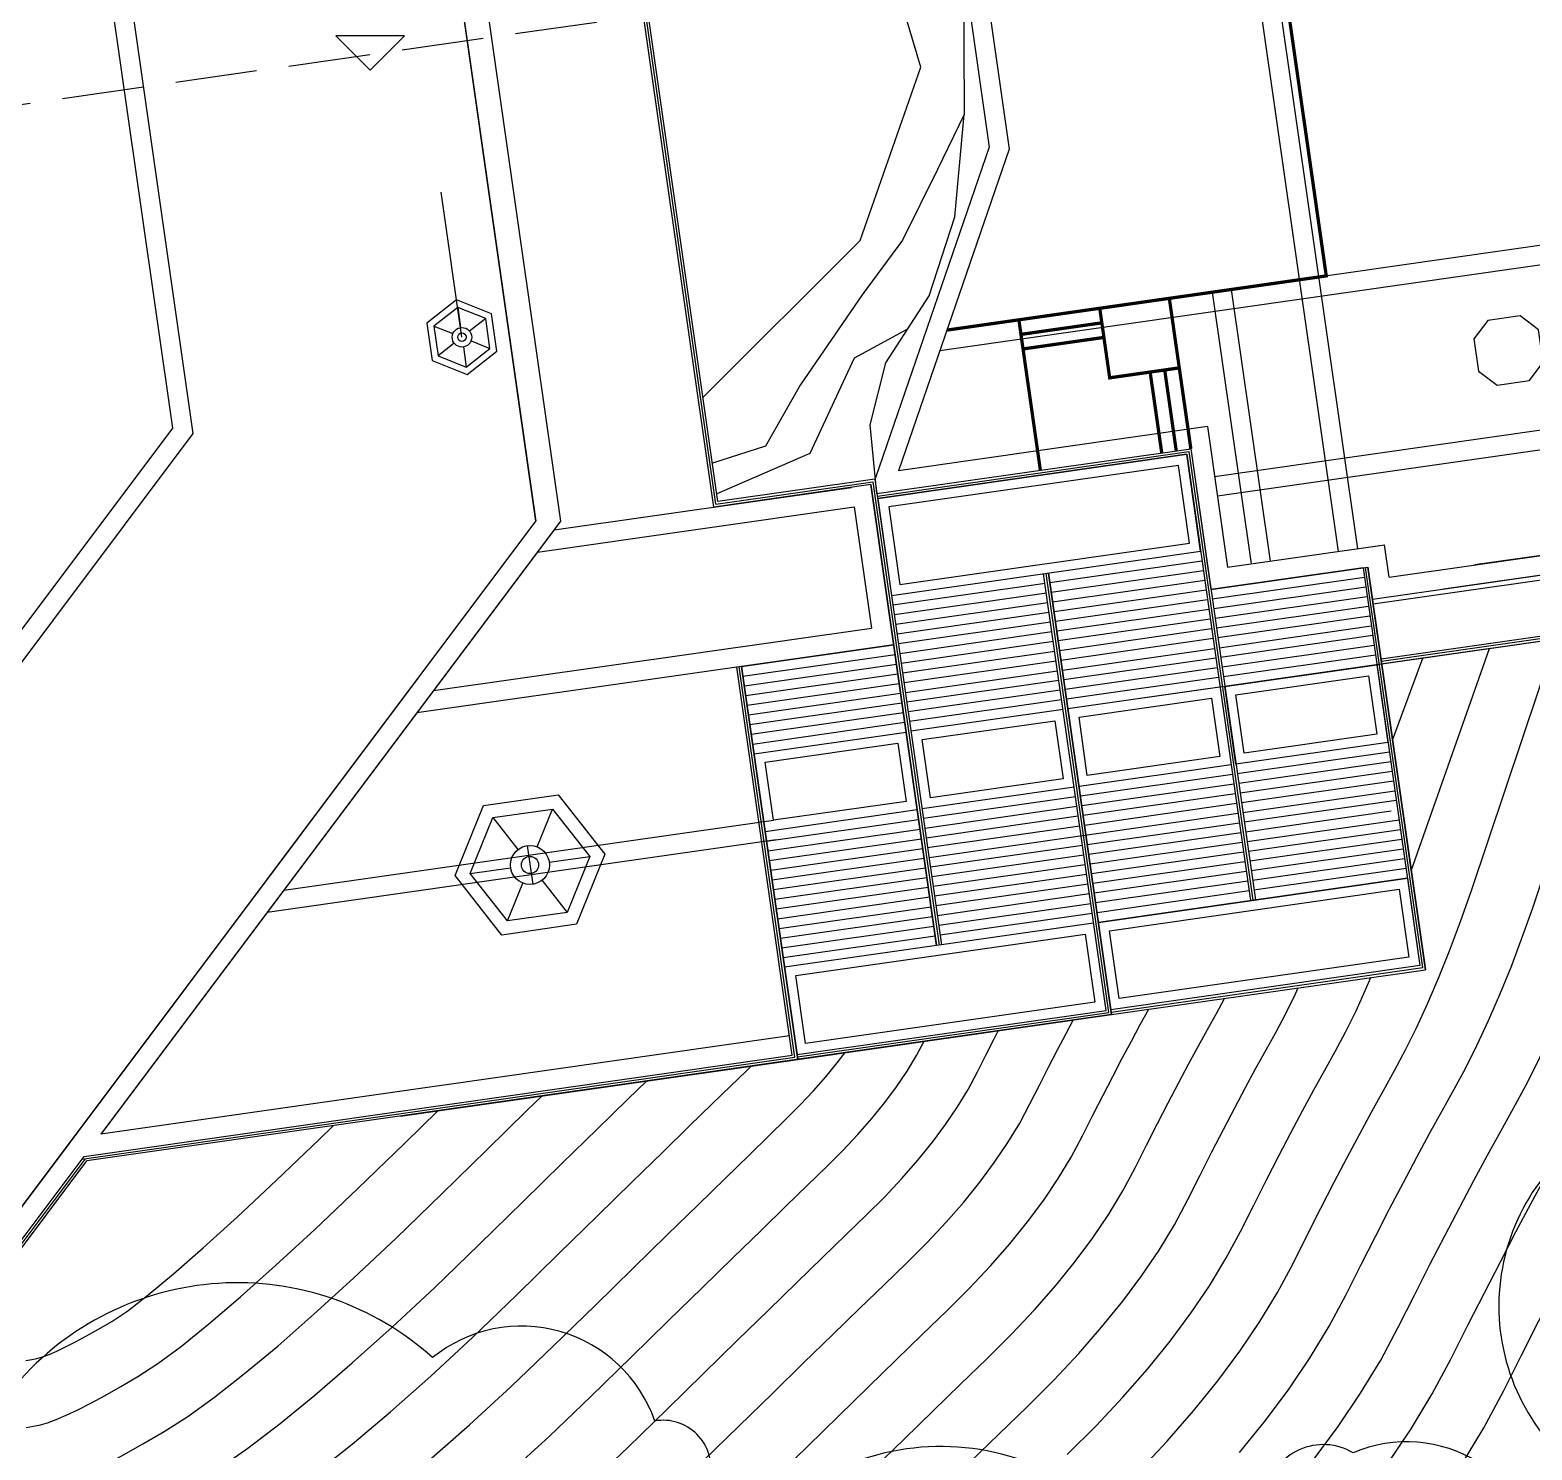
# Model space of a CAD drawing. Extents: x 351134 to 737836, y 2693212 to 3319468.
# Drawn here: x 497146 to 543100, y 2748950 to 2792409 of the extents above; entities that cross this region are included whole.
import ezdxf

# ---------------------------------------------------------------- set-up
doc = ezdxf.new("R2010")
doc.units = 0
doc.linetypes.add('DASH', pattern=[0.35, 0.25, -0.1])
for name, color, linetype in [('00000实测标高', 6, 'CONTINUOUS'), ('00景观层', 10, 'CONTINUOUS'), ('01佛教小品', 2, 'CONTINUOUS'), ('DGX', 8, 'CONTINUOUS'), ('绿化', 3, 'CONTINUOUS')]:
    doc.layers.add(name, color=color, linetype=linetype)
doc.linetypes.add('FENCELINE2', pattern='A,6.35,-2.54,[132,ltypeshp.shx,S=2.54,R=0,X=-2.54,Y=0],-2.54,25.4', length=36.83)

msp = doc.modelspace()

# ---------------------------------------------------------------- linework, layer by layer
at = {"layer": '00000实测标高', "color": 6}
for p, q in [((507553, 2791184), (506503, 2792234)), ((508603, 2792234), (506503, 2792234)), ((507553, 2791184), (508603, 2792234))]:
    msp.add_line(p, q, dxfattribs=at)
at = {"layer": '00000实测标高', "color": 7, "linetype": 'DASH', "ltscale": 10000, "flags": 128}
msp.add_lwpolyline([(414984, 2778433), (737519, 2824527)], dxfattribs=at)
at = {"layer": '00景观层', "color": 250, "linetype": 'Continuous'}
for p, q in [((537177, 2776450), (531731, 2814563)), ((537771, 2776535), (532325, 2814648)), ((525707, 2794333), (526495, 2788820)), ((526301, 2794418), (527109, 2788761)), ((533316, 2784384), (534504, 2776068)), ((535098, 2776153), (533910, 2784469)), ((538730, 2775662), (569269, 2780026)), ((538730, 2775662), (547589, 2776928)), ((547589, 2776928), (541353, 2776037)), ((533533, 2773505), (538185, 2774170)), ((528731, 2772819), (533384, 2773484)), ((523930, 2772133), (528583, 2772798)), ((519129, 2771447), (523782, 2772111))]:
    msp.add_line(p, q, dxfattribs=at)
at = {"layer": '00景观层', "color": 8}
for p, q in [((512625, 2777373), (508420, 2806800)), ((512625, 2777373), (508420, 2806800)), ((513179, 2777112), (522275, 2778412)), ((512670, 2776433), (522360, 2777818)), ((522360, 2777818), (522891, 2774105)), ((494790, 2753591), (512625, 2777373)), ((513381, 2777382), (499307, 2758614)), ((513179, 2777112), (499307, 2758614)), ((509488, 2772190), (522891, 2774105)), ((523569, 2773596), (508979, 2771511)), ((504907, 2766081), (519893, 2768222)), ((504907, 2766081), (519893, 2768222)), ((519978, 2767628), (504398, 2765402)), ((519978, 2767628), (504398, 2765402)), ((520381, 2761625), (499307, 2758614)), ((520381, 2761625), (499307, 2758614))]:
    msp.add_line(p, q, dxfattribs=at)
at = {"layer": '00景观层', "color": 7}
for p, q in [((537931, 2775952), (538079, 2775973)), ((518917, 2772931), (518768, 2772910)), ((518917, 2772931), (518768, 2772910))]:
    msp.add_line(p, q, dxfattribs=at)
at = {"layer": '00景观层', "linetype": 'Continuous'}
for p, q in [((537931, 2775952), (539671, 2763776)), ((538079, 2775973), (539840, 2763649)), ((518917, 2772931), (520636, 2760904)), ((518917, 2772931), (520636, 2760904)), ((530238, 2762276), (498880, 2757795))]:
    msp.add_line(p, q, dxfattribs=at)
at = {"layer": '00景观层', "color": 31, "linetype": 'FENCELINE2', "ltscale": 150}
for p, q in [((520551, 2760968), (518842, 2772921)), ((498734, 2757850), (520551, 2760968)), ((495163, 2752963), (498839, 2757865))]:
    msp.add_line(p, q, dxfattribs=at)
at = {"layer": '00景观层', "color": 31, "linetype": 'FENCELINE2'}
for p, q in [((520551, 2760968), (518842, 2772921)), ((498734, 2757850), (520551, 2760968)), ((495163, 2752963), (498839, 2757865))]:
    msp.add_line(p, q, dxfattribs=at)
at = {"layer": '00景观层', "color": 8, "flags": 128}
for points in [[(450050, 2778646), (450895, 2772735), (468049, 2759871), (489275, 2762905), (502140, 2780059), (499106, 2801285), (481952, 2814150), (460726, 2811116), (447861, 2793962), (450050, 2778646)], [(450644, 2778731), (451453, 2773066), (468210, 2760500), (488944, 2763463), (501510, 2780220), (498547, 2800954), (481791, 2813520), (461056, 2810557), (448490, 2793801), (450644, 2778731)], [(509148, 2807004), (513381, 2777382)], [(508420, 2806800), (512625, 2777373)], [(434406, 2796223), (438611, 2766796), (462393, 2748961), (494790, 2753591), (512625, 2777373)]]:
    msp.add_lwpolyline(points, dxfattribs=at)
at = {"layer": '00景观层', "color": 8}
for points in [[(450050, 2778646), (450895, 2772735), (468049, 2759871), (489275, 2762905), (502140, 2780059), (499106, 2801285), (481952, 2814150), (460726, 2811116), (447861, 2793962), (450050, 2778646)], [(450644, 2778731), (451453, 2773066), (468210, 2760500), (488944, 2763463), (501510, 2780220), (498547, 2800954), (481791, 2813520), (461056, 2810557), (448490, 2793801), (450644, 2778731)], [(508420, 2806800), (512625, 2777373)]]:
    msp.add_lwpolyline(points, dxfattribs=at)
at = {"layer": '00景观层', "color": 11, "linetype": 'Continuous', "flags": 128}
for points in [[(524885, 2764390), (522869, 2778497), (518068, 2777810), (513767, 2807905), (518568, 2808591)], [(437270, 2792086), (440883, 2766807), (465162, 2748599), (495204, 2752893), (498880, 2757795)], [(522869, 2778497), (524885, 2764390)], [(522996, 2778666), (525034, 2764411)]]:
    msp.add_lwpolyline(points, dxfattribs=at)
at = {"layer": '00景观层', "color": 11, "linetype": 'Continuous'}
for points in [[(522996, 2778666), (518195, 2777980), (513937, 2807778), (518738, 2808464)], [(465202, 2748757), (495121, 2753032), (498798, 2757935)]]:
    msp.add_lwpolyline(points, dxfattribs=at)
at = {"layer": '00景观层', "color": 31, "linetype": 'FENCELINE2', "ltscale": 150, "flags": 128}
for points in [[(518132, 2777895), (513852, 2807842)], [(571139, 2784789), (572126, 2777884), (538493, 2773077)], [(523071, 2778147), (532599, 2779508), (534562, 2765773)], [(518132, 2777895), (522933, 2778581), (524959, 2764401)], [(520625, 2760978), (530153, 2762340), (528233, 2775778)], [(530227, 2762351), (539756, 2763712), (538005, 2775962)]]:
    msp.add_lwpolyline(points, dxfattribs=at)
at = {"layer": '00景观层', "color": 31, "flags": 128}
for points in [[(517740, 2781167), (522543, 2785966), (524400, 2791273), (523279, 2795056)], [(525708, 2794185), (525732, 2789823), (524908, 2788142), (523845, 2785981), (522603, 2784301), (520709, 2781535), (519648, 2779671), (518027, 2779156)], [(523060, 2778221), (522847, 2780329), (523326, 2782227), (524654, 2784278), (525440, 2786689), (525732, 2789823)], [(523990, 2783252), (522359, 2782367), (521006, 2779449), (518162, 2778212)]]:
    msp.add_lwpolyline(points, dxfattribs=at)
at = {"layer": '00景观层', "color": 250, "linetype": 'Continuous', "flags": 128}
for points in [[(577443, 2790690), (525203, 2783225)], [(577528, 2790096), (524983, 2782587)], [(526495, 2788820), (523011, 2778703)], [(527109, 2788761), (523721, 2778921)], [(571086, 2784630), (569403, 2784389), (570118, 2779390), (538242, 2774835)], [(568732, 2783788), (533391, 2778738)], [(568816, 2783194), (533476, 2778144)], [(533172, 2780272), (523721, 2778921)], [(533172, 2780272), (533787, 2775966), (538588, 2776652)], [(569948, 2779517), (540398, 2775294)], [(538730, 2775662), (538588, 2776652)], [(533002, 2776157), (528349, 2775492)], [(533045, 2775860), (528392, 2775195)], [(537931, 2775952), (533278, 2775287)], [(537973, 2775655), (533320, 2774990)], [(528201, 2775470), (523548, 2774806)], [(528243, 2775174), (523591, 2774509)], [(533087, 2775563), (528434, 2774898)], [(533129, 2775266), (528477, 2774601)], [(538016, 2775358), (533363, 2774693)], [(528286, 2774877), (523633, 2774212)], [(533172, 2774969), (528519, 2774304)], [(538058, 2775061), (533405, 2774396)], [(538100, 2774764), (533448, 2774099)], [(528328, 2774580), (523675, 2773915)], [(528371, 2774283), (523718, 2773618)], [(533214, 2774672), (528562, 2774007)], [(533257, 2774375), (528604, 2773710)], [(538143, 2774467), (533490, 2773802)], [(528413, 2773986), (523760, 2773321)], [(533299, 2774078), (528646, 2773413)], [(533342, 2773781), (528689, 2773116)], [(538228, 2773873), (533575, 2773208)], [(518917, 2772931), (523569, 2773596)], [(528456, 2773689), (523803, 2773024)], [(528498, 2773392), (523845, 2772727)], [(538270, 2773576), (533617, 2772911)], [(518959, 2772635), (523612, 2773299)], [(519002, 2772338), (523654, 2773002)], [(528540, 2773095), (523888, 2772430)], [(533427, 2773187), (528774, 2772522)], [(533469, 2772890), (528816, 2772225)], [(538313, 2773279), (533660, 2772614)], [(519044, 2772041), (523697, 2772705)], [(519086, 2771744), (523739, 2772408)], [(528625, 2772501), (523973, 2771836)], [(533511, 2772593), (528859, 2771928)], [(528668, 2772204), (524015, 2771539)], [(519171, 2771150), (523824, 2771815)], [(519214, 2770853), (523866, 2771518)], [(528710, 2771907), (524057, 2771242)], [(519256, 2770556), (523909, 2771221)], [(538737, 2770309), (534084, 2769644)], [(538779, 2770012), (534127, 2769347)], [(538822, 2769715), (534169, 2769050)], [(533936, 2769623), (529283, 2768958)], [(533978, 2769326), (529325, 2768661)], [(538864, 2769418), (534212, 2768753)], [(529135, 2768937), (524482, 2768272)], [(534021, 2769029), (529368, 2768364)], [(534063, 2768732), (529410, 2768067)], [(534254, 2768456), (538907, 2769121)], [(538949, 2768824), (534296, 2768160)], [(529177, 2768640), (524524, 2767975)], [(529219, 2768343), (524567, 2767678)], [(524652, 2767084), (534106, 2768435)], [(538794, 2768499), (534339, 2767863)], [(519681, 2767586), (524333, 2768251)], [(519723, 2767289), (524376, 2767954)], [(529262, 2768046), (524609, 2767381)], [(534148, 2768138), (529495, 2767473)], [(534190, 2767841), (529538, 2767176)], [(539034, 2768230), (534381, 2767566)], [(539077, 2767933), (534424, 2767269)], [(519765, 2766992), (524418, 2767657)], [(519808, 2766695), (524461, 2767360)], [(529347, 2767452), (524694, 2766787)], [(534233, 2767544), (529580, 2766879)], [(539119, 2767637), (534466, 2766972)], [(519850, 2766398), (524503, 2767063)], [(529389, 2767155), (524736, 2766490)], [(534275, 2767247), (529623, 2766582)], [(534318, 2766950), (529665, 2766285)], [(539161, 2767340), (534509, 2766675)], [(539204, 2767043), (534551, 2766378)], [(519893, 2766101), (524546, 2766766)], [(519935, 2765804), (524588, 2766469)], [(529432, 2766858), (524779, 2766193)], [(529474, 2766561), (524821, 2765896)], [(534360, 2766653), (529707, 2765988)], [(539246, 2766746), (534594, 2766081)], [(519978, 2765507), (524630, 2766172)], [(529517, 2766264), (524864, 2765599)], [(529559, 2765967), (524906, 2765302)], [(534403, 2766356), (529750, 2765691)], [(534445, 2766059), (529792, 2765394)], [(520020, 2765210), (524673, 2765875)], [(520063, 2764913), (524715, 2765578)], [(529601, 2765670), (524949, 2765005)], [(520105, 2764616), (524758, 2765281)], [(529644, 2765373), (524991, 2764708)], [(520147, 2764319), (524800, 2764984)], [(520190, 2764022), (524843, 2764687)]]:
    msp.add_lwpolyline(points, dxfattribs=at)
at = {"layer": '00景观层', "color": 7, "flags": 128}
for points in [[(571065, 2784778), (569234, 2784516), (569948, 2779517), (538221, 2774983)], [(569234, 2784516), (569948, 2779517), (538221, 2774983)], [(571065, 2784778), (572041, 2777948), (538482, 2773152)], [(571213, 2784799), (572211, 2777820), (538504, 2773003)], [(523060, 2778221), (532663, 2779593), (534636, 2765784)], [(523506, 2775103), (532960, 2776454), (532535, 2779423), (523081, 2778072), (523081, 2778072), (523506, 2775103)], [(532663, 2779593), (533278, 2775287), (538079, 2775973), (538221, 2774983)], [(520614, 2761053), (530068, 2762404), (528158, 2775767)], [(520636, 2760904), (530238, 2762276), (528307, 2775789)], [(530238, 2762276), (539840, 2763649), (538079, 2775973)], [(498798, 2757935), (520466, 2761031), (518768, 2772910)], [(508483, 2759167), (520636, 2760904), (518917, 2772931)], [(538355, 2772982), (533702, 2772317)], [(533702, 2772317), (538355, 2772982), (538695, 2770606), (534042, 2769941), (533702, 2772317)], [(533554, 2772296), (528901, 2771631)], [(528753, 2771610), (524100, 2770945)], [(519299, 2770259), (523951, 2770924)], [(538695, 2770606), (534042, 2769941)], [(533893, 2769920), (529241, 2769255)], [(529092, 2769234), (524439, 2768569)], [(519638, 2767883), (524291, 2768548)], [(512357, 2767449), (512527, 2766261)], [(539289, 2766449), (529835, 2765098)], [(529835, 2765098), (539289, 2766449), (539671, 2763776), (530217, 2762425), (529835, 2765098)], [(529686, 2765076), (520232, 2763725)]]:
    msp.add_lwpolyline(points, dxfattribs=at)
at = {"layer": '00景观层', "linetype": 'Continuous', "flags": 128}
for points in [[(523060, 2778221), (532663, 2779593)], [(523081, 2778072), (532535, 2779423)], [(532535, 2779423), (534488, 2765762)], [(523506, 2775103), (532960, 2776454)]]:
    msp.add_lwpolyline(points, dxfattribs=at)
at = {"layer": '00景观层', "color": 1, "flags": 128}
for points in [[(532663, 2779593), (534636, 2765784)], [(572211, 2777820), (528901, 2771631)], [(528307, 2775789), (530238, 2762276)], [(538079, 2775973), (539819, 2763797)]]:
    msp.add_lwpolyline(points, dxfattribs=at)
at = {"layer": '00景观层', "color": 250, "linetype": 'Continuous', "flags": 128}
for points in [[(523760, 2775442), (532620, 2776708), (532281, 2779084), (523421, 2777818)], [(534042, 2772063), (538101, 2772643), (538355, 2770861), (534296, 2770281)], [(529241, 2771376), (533299, 2771956), (533554, 2770175), (529495, 2769595)], [(524439, 2770690), (528498, 2771270), (528753, 2769489), (524694, 2768909)], [(519638, 2770004), (523697, 2770584), (523951, 2768802), (519893, 2768222)], [(530174, 2764843), (539034, 2766109), (539331, 2764030), (530471, 2762764)], [(520572, 2763471), (529432, 2764737), (529729, 2762658), (520869, 2761392)]]:
    msp.add_lwpolyline(points, close=True, dxfattribs=at)
at = {"layer": '00景观层', "color": 7}
msp.add_lwpolyline([(512357, 2767449), (512527, 2766261)], dxfattribs=at)
at = {"layer": '01佛教小品', "linetype": 'Continuous'}
for p, q in [((510231, 2783920), (510319, 2783302)), ((511087, 2783576), (510597, 2783191)), ((509505, 2783350), (510084, 2783118)), ((510126, 2782822), (509636, 2782437)), ((510404, 2782710), (510492, 2782093)), ((510639, 2782895), (511218, 2782663)), ((511303, 2768306), (512073, 2767325)), ((511303, 2768306), (512073, 2767325)), ((512665, 2767410), (513129, 2768567)), ((512665, 2767410), (513129, 2768567)), ((513034, 2766939), (514269, 2767116)), ((513034, 2766939), (514269, 2767116)), ((510615, 2766594), (511850, 2766770)), ((510615, 2766594), (511850, 2766770)), ((511755, 2765142), (512219, 2766300)), ((511755, 2765142), (512219, 2766300)), ((512811, 2766384), (513582, 2765403)), ((512811, 2766384), (513582, 2765403))]:
    msp.add_line(p, q, dxfattribs=at)
at = {"layer": '01佛教小品', "linetype": 'Continuous', "flags": 128}
for points in [[(510525, 2781863), (511433, 2782576), (511270, 2783719), (510198, 2784150), (509290, 2783437), (509453, 2782293)], [(510492, 2782093), (511218, 2782663), (511087, 2783576), (510231, 2783920), (509505, 2783350), (509636, 2782437)], [(514728, 2767181), (513868, 2765038), (511582, 2764711), (510156, 2766528), (511016, 2768671), (513302, 2768998)], [(514269, 2767116), (513582, 2765403), (511755, 2765142), (510615, 2766594), (511303, 2768306), (513129, 2768567)]]:
    msp.add_lwpolyline(points, close=True, dxfattribs=at)
at = {"layer": '01佛教小品', "linetype": 'Continuous'}
for points in [[(514728, 2767181), (513868, 2765038), (511582, 2764711), (510156, 2766528), (511016, 2768671), (513302, 2768998)], [(514269, 2767116), (513582, 2765403), (511755, 2765142), (510615, 2766594), (511303, 2768306), (513129, 2768567)]]:
    msp.add_lwpolyline(points, close=True, dxfattribs=at)
for centre, radius in [((510361, 2783006), 299), ((510361, 2783006), 131), ((512442, 2766855), 598), ((512442, 2766855), 598), ((512442, 2766855), 262), ((512442, 2766855), 262)]:
    msp.add_circle(centre, radius, dxfattribs=at)
at = {"layer": 'DGX', "color": 8, "linetype": 'Continuous'}
for points, elevation in [([(540942, 2748497), (541628, 2749630), (542229, 2750753), (542779, 2751848), (543312, 2752898), (543829, 2753902), (544330, 2754861), (544814, 2755775), (545282, 2756644), (545733, 2757467), (546168, 2758245), (546587, 2759009), (546988, 2759791), (547373, 2760590), (547741, 2761407), (548092, 2762241), (548427, 2763092), (548745, 2763962), (549045, 2764848), (549324, 2765750), (549574, 2766665), (549796, 2767592), (551285, 2774830)], 395000), ([(536401, 2748633), (537168, 2749665), (537858, 2750688), (538472, 2751702), (539009, 2752706), (539501, 2753685), (539978, 2754624), (540441, 2755523), (540888, 2756380), (541321, 2757198), (541740, 2757975), (542144, 2758711), (542533, 2759407), (542910, 2760101), (543280, 2760830), (543640, 2761596), (543993, 2762397), (544337, 2763234), (544672, 2764108), (545000, 2765017), (545318, 2765962), (545618, 2766932), (547634, 2774308)], 397000), ([(538669, 2748509), (539400, 2749593), (540050, 2750666), (540619, 2751730), (541140, 2752767), (541645, 2753761), (542135, 2754712), (542609, 2755621), (543068, 2756486), (543511, 2757309), (543938, 2758089), (544350, 2758826), (544748, 2759555), (545134, 2760310), (545507, 2761093), (545867, 2761902), (546215, 2762738), (546550, 2763600), (546872, 2764489), (547182, 2765405), (547471, 2766341), (547730, 2767290), (549471, 2774571)], 396000), ([(534152, 2748869), (534946, 2749849), (535667, 2750821), (536316, 2751784), (536894, 2752738), (537400, 2753683), (537862, 2754604), (538311, 2755487), (538746, 2756333), (539168, 2757140), (539575, 2757909), (539969, 2758640), (540349, 2759333), (540715, 2759988), (541072, 2760646), (541425, 2761350), (541774, 2762098), (542118, 2762892), (542459, 2763731), (542795, 2764615), (543127, 2765545), (543455, 2766519), (545777, 2774043)], 398000), ([(531057, 2748285), (531935, 2749220), (532746, 2750147), (533490, 2751066), (534166, 2751977), (534775, 2752879), (535316, 2753773), (535790, 2754659), (536224, 2755523), (536644, 2756351), (537052, 2757143), (537447, 2757900), (537829, 2758621), (538198, 2759306), (538554, 2759955), (538897, 2760569), (539234, 2761192), (539571, 2761869), (539908, 2762601), (540244, 2763387), (540581, 2764228), (540918, 2765123), (541254, 2766072), (543835, 2773765)], 399000), ([(539408, 2766674), (541804, 2773475)], 400000), ([(538836, 2770677), (539760, 2773183)], 401000), ([(528881, 2748807), (529763, 2749688), (530583, 2750561), (531340, 2751426), (532034, 2752283), (532665, 2753133), (533233, 2753975), (533738, 2754809), (534180, 2755635), (534585, 2756441), (534977, 2757214), (535358, 2757953), (535726, 2758659), (536083, 2759332), (536427, 2759971), (536759, 2760577), (537080, 2761150), (537396, 2761738), (537716, 2762389), (538041, 2763104), (538170, 2763410)], 400000), ([(522966, 2748383), (523890, 2749283), (524774, 2750143), (525618, 2750961), (526421, 2751739), (527177, 2752494), (527880, 2753241), (528528, 2753982), (529122, 2754717), (529663, 2755445), (530149, 2756166), (530582, 2756880), (530961, 2757588), (531307, 2758279), (531644, 2758940), (531970, 2759574), (532285, 2760178), (532590, 2760755), (532885, 2761302), (533170, 2761821), (533444, 2762312), (533688, 2762769)], 402000), ([(525900, 2748576), (526789, 2749438), (527651, 2750273), (528470, 2751091), (529231, 2751901), (529934, 2752704), (530578, 2753500), (531164, 2754289), (531691, 2755070), (532160, 2755845), (532570, 2756612), (532946, 2757360), (533310, 2758077), (533664, 2758763), (534006, 2759419), (534337, 2760043), (534656, 2760637), (534965, 2761199), (535262, 2761731), (535558, 2762283), (535862, 2762909), (535944, 2763092)], 401000), ([(519915, 2748070), (520929, 2749061), (521890, 2749998), (522796, 2750880), (523649, 2751709), (524447, 2752484), (525192, 2753205), (525884, 2753896), (526528, 2754582), (527122, 2755261), (527666, 2755934), (528162, 2756600), (528607, 2757261), (529004, 2757916), (529351, 2758565), (529668, 2759197), (529977, 2759804), (530275, 2760384), (530564, 2760938), (530844, 2761466), (531115, 2761968), (531373, 2762439)], 403000), ([(517743, 2748613), (518834, 2749680), (519858, 2750679), (520814, 2751612), (521702, 2752477), (522523, 2753276), (523276, 2754007), (523962, 2754671), (524591, 2755299), (525176, 2755922), (525716, 2756539), (526210, 2757150), (526660, 2757756), (527066, 2758357), (527426, 2758952), (527741, 2759541), (528030, 2760116), (528310, 2760667), (528581, 2761194), (528844, 2761698), (529061, 2762108)], 404000), ([(511772, 2748218), (513033, 2749366), (514305, 2750583), (515537, 2751787), (516673, 2752899), (517715, 2753916), (518662, 2754841), (519514, 2755671), (520271, 2756409), (520934, 2757053), (521502, 2757604), (522005, 2758105), (522472, 2758603), (522903, 2759096), (523299, 2759584), (523658, 2760068), (523982, 2760548), (524270, 2761023), (524502, 2761457)], 406000), ([(514205, 2747849), (515445, 2749031), (516640, 2750200), (517753, 2751289), (518786, 2752298), (519738, 2753226), (520608, 2754074), (521397, 2754842), (522105, 2755530), (522732, 2756138), (523298, 2756702), (523824, 2757262), (524310, 2757817), (524755, 2758367), (525159, 2758912), (525524, 2759452), (525848, 2759987), (526131, 2760518), (526391, 2761035), (526643, 2761530), (526772, 2761781)], 405000), ([(509351, 2748630), (510589, 2749715), (511861, 2750883), (513166, 2752134), (514433, 2753374), (515592, 2754508), (516643, 2755535), (517585, 2756455), (518420, 2757268), (519146, 2757975), (519763, 2758576), (520273, 2759070), (520712, 2759508), (521120, 2759943), (521497, 2760374), (521843, 2760801), (522072, 2761109)], 407000), ([(505885, 2748236), (507004, 2749130), (508178, 2750122), (509407, 2751212), (510690, 2752400), (512027, 2753686), (513330, 2754962), (514512, 2756117), (515572, 2757153), (516509, 2758069), (517326, 2758866), (518020, 2759542), (518592, 2760099), (519043, 2760536), (519207, 2760700)], 408000), ([(497035, 2745541), (497370, 2745594), (497676, 2745657), (498000, 2745750), (498387, 2745894), (498838, 2746090), (499353, 2746336), (499932, 2746633), (500574, 2746980), (501281, 2747379), (502051, 2747829), (502890, 2748360), (503806, 2749004), (504797, 2749761), (505864, 2750631), (507006, 2751613), (508224, 2752708), (509518, 2753917), (510887, 2755238), (512227, 2756549), (513431, 2757727), (514500, 2758772), (515433, 2759684), (516006, 2760242)], 409000), ([(497030, 2747590), (497312, 2747634), (497569, 2747687), (497841, 2747765), (498167, 2747887), (498547, 2748051), (498980, 2748258), (499467, 2748508), (500007, 2748800), (500601, 2749136), (501249, 2749514), (501972, 2749977), (502792, 2750568), (503709, 2751286), (504723, 2752131), (505834, 2753105), (507041, 2754205), (508346, 2755434), (509748, 2756789), (511124, 2758136), (512351, 2759336), (512811, 2759786)], 410000), ([(497025, 2749638), (497254, 2749674), (497462, 2749717), (497683, 2749781), (497948, 2749879), (498256, 2750013), (498607, 2750180), (499002, 2750383), (499440, 2750620), (499922, 2750892), (500447, 2751199), (501054, 2751594), (501778, 2752131), (502621, 2752811), (503582, 2753632), (504661, 2754596), (505859, 2755702), (507174, 2756950), (508609, 2758341), (509619, 2759330)], 411000), ([(497020, 2751687), (497196, 2751714), (497356, 2751747), (497525, 2751796), (497728, 2751872), (497964, 2751974), (498234, 2752103), (498537, 2752258), (498873, 2752440), (499243, 2752649), (499646, 2752884), (500135, 2753211), (500764, 2753695), (501533, 2754336), (502441, 2755133), (503489, 2756088), (504676, 2757199), (506003, 2758467), (506420, 2758872)], 412000)]:
    msp.add_lwpolyline(points, dxfattribs=dict(at, elevation=elevation))
for points in [[(497025, 2749638), (497254, 2749674), (497462, 2749717), (497683, 2749781), (497948, 2749879), (498256, 2750013), (498607, 2750180), (499002, 2750383), (499440, 2750620), (499922, 2750892), (500447, 2751199), (501054, 2751594), (501778, 2752131), (502621, 2752811), (503582, 2753632), (504661, 2754596), (505859, 2755702), (507174, 2756950), (508609, 2758341), (509619, 2759330)], [(497020, 2751687), (497196, 2751714), (497356, 2751747), (497525, 2751796), (497728, 2751872), (497964, 2751974), (498234, 2752103), (498537, 2752258), (498873, 2752440), (499243, 2752649), (499646, 2752884), (500135, 2753211), (500764, 2753695), (501533, 2754336), (502441, 2755133), (503489, 2756088), (504676, 2757199), (506003, 2758467), (506420, 2758872)]]:
    msp.add_lwpolyline(points, dxfattribs=at)
at = {"layer": '绿化', "color": 3}
msp.add_line((510361, 2783006), (509727, 2787444), dxfattribs=at)
at = {"layer": '绿化', "color": 7, "const_width": 100, "flags": 128}
for points in [[(525203, 2783225), (536806, 2784883), (533736, 2806364), (522133, 2804706)], [(527401, 2783539), (527401, 2783539), (528059, 2778935)], [(527465, 2783093), (529940, 2783447)], [(527529, 2782648), (530004, 2783001)], [(531863, 2782004), (532217, 2779529)], [(532309, 2782068), (532663, 2779593)], [(531418, 2781941), (531772, 2779466)]]:
    msp.add_lwpolyline(points, dxfattribs=at)
msp.add_lwpolyline([(532309, 2782068), (532005, 2784197), (529876, 2783892), (530180, 2781764)], close=True, dxfattribs=at)
at = {"layer": '绿化', "color": 7, "flags": 128}
msp.add_lwpolyline([(541748, 2783518), (541324, 2782953), (541466, 2781963), (542031, 2781538), (543021, 2781680), (543445, 2782246), (543304, 2783235), (542738, 2783660)], close=True, dxfattribs=at)
at = {"layer": '绿化', "linetype": 'Continuous', "elevation": 76200, "flags": 128}
msp.add_lwpolyline([(556887, 2775630, 0.083457), (556837, 2774659, 0.520567), (556438, 2767876, 0.520567), (551648, 2758699, 0.520567), (545659, 2759098, 0.520567), (544063, 2748724, 0.520567)], format="xyb", dxfattribs=at)
at = {"layer": '绿化', "linetype": 'Continuous', "flags": 128}
msp.add_lwpolyline([(493680, 2733820, 0.520567), (498779, 2734548, 0.520567), (504606, 2734548, 0.520567), (507034, 2729452, 0.520567), (510919, 2727025, 0.520567), (517717, 2730423, 0.520567), (522816, 2734305, 0.520567), (524758, 2732121, 0.520567), (534470, 2727753, 0.520567), (540297, 2728481, 0.520567), (543939, 2732849, 0.520567), (546609, 2738673, 0.520567), (546124, 2743769, 0.520567), (543453, 2745225, 0.520567), (537626, 2748865, 0.520567), (534955, 2747652, 0.520567), (532285, 2743527, 0.520567), (520630, 2747652, 0.520567), (517960, 2748137, 0.520567), (516260, 2749836, 0.520567), (509462, 2751777, 0.421301), (496718, 2750951, 0.347673)], format="xyb", dxfattribs=at)

doc.saveas('drawing.dxf')
